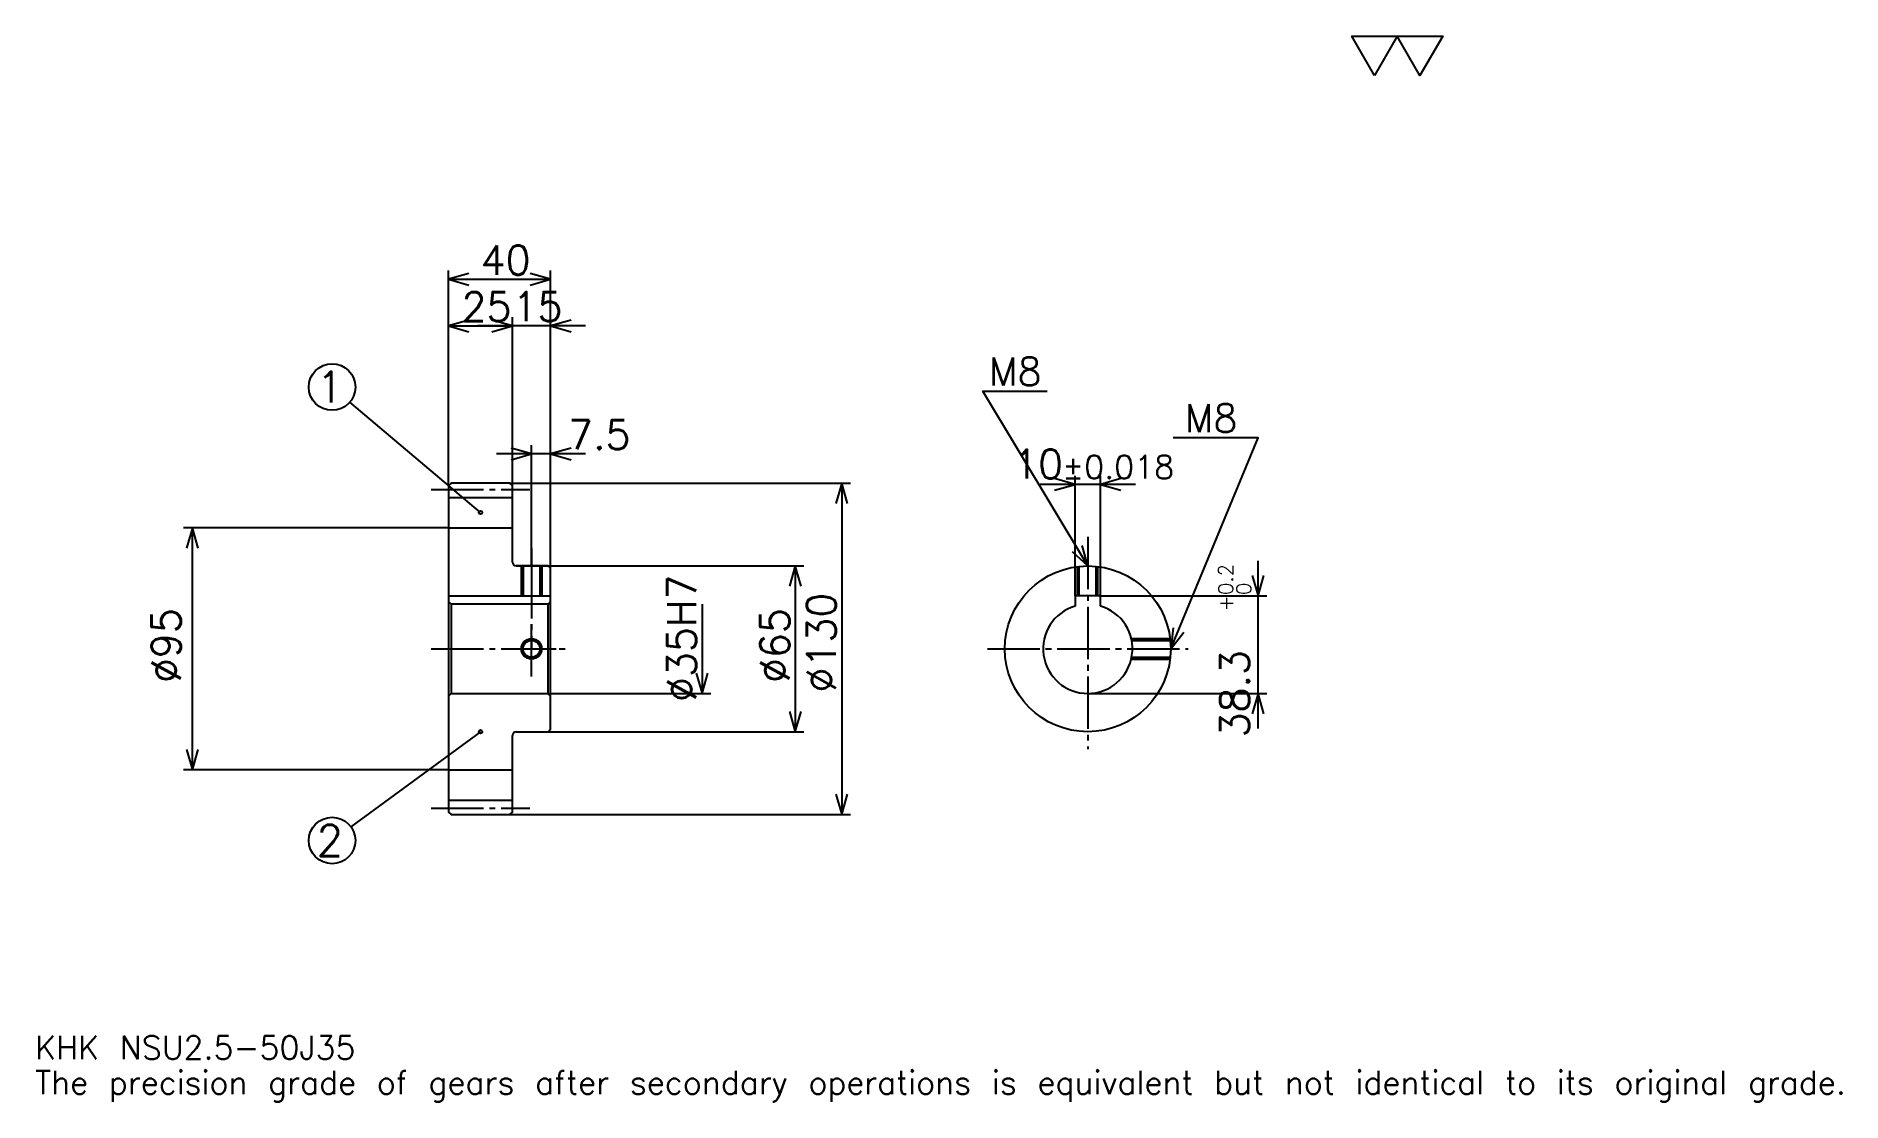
# Model space of a CAD drawing. Extents: x 23 to 731, y 8 to 426.
import ezdxf

# ---------------------------------------------------------------- set-up
doc = ezdxf.new("R2010")
doc.units = 0
doc.linetypes.add('DASHDOT', pattern=[27.391305, 20.543478, -2.282609, 2.282609, -2.282609])
doc.layers.get('0').update_dxf_attribs({"linetype": 'CONTINUOUS'})
doc.layers.add('DASHDOT', color=6, linetype='DASHDOT')
doc.styles.add('KANJI', font='TXT', dxfattribs={"bigfont": 'BIGFONT'})

msp = doc.modelspace()

# ---------------------------------------------------------------- linework, layer by layer
at = {"color": 5}
for p, q in [((184.891312, 251.032608), (184.891312, 334.347839)), ((224.891312, 251.032608), (224.891312, 334.347839)), ((184.891312, 330.923889), (224.891312, 330.923889)), ((184.891312, 312.663025), (209.891312, 312.663025)), ((238.58696, 312.663025), (196.195663, 312.663025)), ((209.891312, 251.032608), (209.891312, 316.086975)), ((197.391312, 239.470108), (146.208649, 282.786438)), ((238.58696, 262.445648), (203.695663, 262.445648)), ((217.391312, 251.032608), (217.391312, 265.869568)), ((184.891312, 250.032608), (184.891312, 251.032608)), ((208.891312, 251.032608), (224.891312, 251.032608)), ((209.891312, 250.032608), (209.891312, 251.032608)), ((217.391312, 218.532608), (217.391312, 251.032608)), ((217.391312, 218.532608), (217.391312, 251.032608)), ((224.891312, 251.032608), (342.445679, 251.032608)), ((224.891312, 217.532608), (224.891312, 251.032608)), ((339.021729, 251.032608), (339.021729, 121.032608)), ((454.130432, 250.489136), (416.739136, 250.489136)), ((430.434784, 206.832611), (430.434784, 253.91304)), ((440.434784, 206.832611), (440.434784, 253.91304)), ((184.891312, 233.532608), (81.032616, 233.532608)), ((84.456528, 138.532608), (84.456528, 233.532608)), ((502.173889, 154.83696), (502.173889, 220.528259)), ((211.391312, 218.532608), (224.891312, 218.532608)), ((224.891312, 218.532608), (324.184814, 218.532608)), ((320.760864, 218.532608), (320.760864, 153.532608)), ((440.434784, 206.832611), (505.597839, 206.832611)), ((284.239136, 203.532608), (284.239136, 168.532608)), ((224.891312, 168.532608), (287.663055, 168.532608)), ((435.434784, 168.532608), (505.597839, 168.532608)), ((197.391312, 153.532608), (146.601532, 116.280434)), ((211.391312, 153.532608), (224.891312, 153.532608)), ((224.891312, 153.532608), (324.184814, 153.532608)), ((184.891312, 138.532608), (81.032616, 138.532608)), ((208.891312, 121.032608), (224.891312, 121.032608)), ((224.891312, 121.032608), (342.445679, 121.032608))]:
    msp.add_line(p, q, dxfattribs=at)
at = {"color": 4}
for p, q in [((184.891312, 245.407608), (209.891312, 245.407608)), ((184.891312, 233.532608), (209.891312, 233.532608)), ((184.891312, 206.832611), (224.891312, 206.832611)), ((185.891312, 203.532608), (185.891312, 168.532608)), ((223.891312, 203.532608), (224.891312, 204.532608)), ((223.891312, 168.532608), (224.891312, 167.532608)), ((184.891312, 138.532608), (209.891312, 138.532608)), ((184.891312, 126.657608), (209.891312, 126.657608))]:
    msp.add_line(p, q, dxfattribs=at)
at = {"color": 7}
msp.add_lwpolyline([(547.826111, 410.869568), (538.92395, 426.299988), (574.532654, 426.299988), (565.630432, 410.869568), (556.728271, 426.299988), (547.826111, 410.869568)], dxfattribs=at)
at = {"color": 5}
for points in [[(192.880447, 333.206512), (184.891312, 330.923889), (192.880447, 328.641296)], [(216.902176, 328.641296), (224.891312, 330.923889), (216.902176, 333.206512)], [(192.880447, 314.945648), (184.891312, 312.663025), (192.880447, 310.380432)], [(201.902176, 310.380432), (209.891312, 312.663025), (201.902176, 314.945648)], [(201.902176, 310.380432), (209.891312, 312.663025), (201.902176, 314.945648)], [(232.880447, 314.945648), (224.891312, 312.663025), (232.880447, 310.380432)], [(435.434784, 218.532608), (394.347839, 287.010864), (419.456543, 287.010864)], [(209.402176, 260.163025), (217.391312, 262.445648), (209.402176, 264.728271)], [(232.880447, 264.728271), (224.891312, 262.445648), (232.880447, 260.163025)], [(467.934814, 186.032608), (502.17395, 268.75), (468.847839, 268.75)], [(341.304352, 243.043472), (339.021729, 251.032608), (336.739136, 243.043472)], [(422.445648, 248.206512), (430.434784, 250.489136), (422.445648, 252.771729)], [(448.423889, 252.771729), (440.434784, 250.489136), (448.423889, 248.206512)], [(86.739136, 225.543472), (84.456528, 233.532608), (82.17392, 225.543472)], [(429.367096, 224.208832), (435.434784, 218.532608), (433.281738, 226.557617)], [(323.043488, 210.543472), (320.760864, 218.532608), (318.478271, 210.543472)], [(499.891296, 214.821732), (502.173889, 206.832611), (504.456543, 214.821732)], [(468.881226, 194.287354), (467.934814, 186.032608), (473.099365, 192.541336)], [(281.956543, 176.521744), (284.239136, 168.532608), (286.521729, 176.521744)], [(504.456543, 160.543472), (502.173889, 168.532608), (499.891296, 160.543472)], [(318.478271, 161.521744), (320.760864, 153.532608), (323.043488, 161.521744)], [(82.17392, 146.521744), (84.456528, 138.532608), (86.739136, 146.521744)], [(336.739136, 129.021744), (339.021729, 121.032608), (341.304352, 129.021744)]]:
    msp.add_lwpolyline(points, dxfattribs=at)
at = {"color": 4}
for points in [[(209.891312, 220.032608), (209.891312, 250.032608), (208.891312, 251.032608), (185.891312, 251.032608), (184.891312, 250.032608), (184.891312, 167.532608)], [(211.391312, 153.532608), (223.891312, 153.532608), (224.891312, 154.532608), (224.891312, 217.532608), (223.891312, 218.532608), (211.391312, 218.532608)], [(213.391312, 218.532608), (213.391312, 206.832611)], [(214.066315, 218.532608), (214.066315, 206.832611)], [(220.716309, 218.532608), (220.716309, 206.832611)], [(221.391312, 218.532608), (221.391312, 206.832611)], [(431.434784, 206.832611), (431.434784, 218.285522)], [(432.109802, 206.832611), (432.109802, 218.362076)], [(438.759766, 206.832611), (438.759766, 218.362076)], [(439.434784, 206.832611), (439.434784, 218.285522)], [(440.434784, 202.803116), (440.434784, 206.832611), (430.434784, 206.832611), (430.434784, 202.803116)], [(184.891312, 167.532608), (185.891312, 168.532608), (223.891312, 168.532608), (223.891312, 203.532608), (185.891312, 203.532608), (184.891312, 204.532608)], [(452.471497, 190.032608), (467.687683, 190.032608)], [(452.616028, 189.357605), (467.764221, 189.357605)], [(452.471497, 182.032608), (467.687683, 182.032608)], [(452.616028, 182.707611), (467.764221, 182.707611)], [(184.891312, 167.532608), (184.891312, 122.032608), (185.891312, 121.032608), (208.891312, 121.032608), (209.891312, 122.032608), (209.891312, 152.032608)]]:
    msp.add_lwpolyline(points, dxfattribs=at)
at = {"color": 5}
for centre, radius in [((139.239136, 288.684784), 9.130435), ((197.391312, 239.470108), 0.684783), ((197.391312, 153.532608), 0.684783), ((139.239136, 110.880432), 9.130435)]:
    msp.add_circle(centre, radius, dxfattribs=at)
at = {"color": 4}
for centre, radius in [((435.434784, 186.032608), 32.5), ((217.391312, 186.032608), 3.325)]:
    msp.add_circle(centre, radius, dxfattribs=at)
at = {"color": 7}
msp.add_circle((217.391312, 186.032608), 4, dxfattribs=at)
at = {"color": 4}
for centre, radius, start, end in [((211.391312, 220.032608), 1.5, 180, 270), ((435.434784, 186.032608), 17.5, 106.601549926, 73.398450074), ((211.391312, 152.032608), 1.5, 90, 180)]:
    msp.add_arc(centre, radius, start, end, dxfattribs=at)
at = {"layer": 'DASHDOT', "color": 7}
for p, q in [((178.043488, 248.532608), (216.739136, 248.532608)), ((435.434784, 229.945648), (435.434784, 146.684784)), ((217.391312, 218.532608), (217.391312, 186.032608)), ((178.043488, 186.032608), (231.739136, 186.032608)), ((396.086975, 186.032608), (474.782593, 186.032608)), ((178.043488, 123.532608), (216.739136, 123.532608))]:
    msp.add_line(p, q, dxfattribs=at)
for points in [[(217.391312, 225.380432), (217.391312, 199.984787)], [(217.391312, 175.184784), (217.391312, 196.880432)], [(206.543488, 186.032608), (228.239136, 186.032608)]]:
    msp.add_lwpolyline(points, dxfattribs=at)

# ---------------------------------------------------------------- texts
at = {"color": 7, "style": 'KANJI'}
for s, height, p in [('40', 11.413043, (197.472839, 332.75)), ('25', 11.413043, (189.972839, 314.489136)), ('15', 11.413043, (209.972839, 314.489136)), ('M8', 10.956522, (396.630432, 289.293488)), ('1', 12.173913, (133.152191, 282.597839)), ('M8', 10.956522, (473.413025, 271.032593)), ('7.5', 11.413043, (231.739136, 264.271729)), ('10', 11.413043, (406.169495, 252.771729)), ('%%p0.018', 9.130435, (425.456116, 252.771729)), ('2', 12.173913, (133.152191, 104.793472)), ('KHK NSU2.5-50J35', 9.130435, (22.826086, 25.108696)), ('The precision grade of gears after secondary operations is equivalent but not identical to its original grade.', 9.130435, (22.826086, 11.413043))]:
    msp.add_text(s, height=height, dxfattribs=at).set_placement(p)
for s, height, p in [('%%c35H7', 11.413043, (281.956543, 165.203796)), ('0.2', 5.706522, (492.358704, 207.10141)), ('%%c130', 11.413043, (336.739136, 168.91304)), ('+', 5.706522, (492.358704, 200.710098)), ('0', 5.706522, (499.434753, 207.10141)), ('%%c95', 11.413043, (79.891312, 172.622284)), ('%%c65', 11.413043, (318.478271, 172.622284)), ('38.3', 11.413043, (498.75, 151.309937))]:
    msp.add_text(s, height=height, rotation=90, dxfattribs=at).set_placement(p)

doc.saveas('drawing.dxf')
